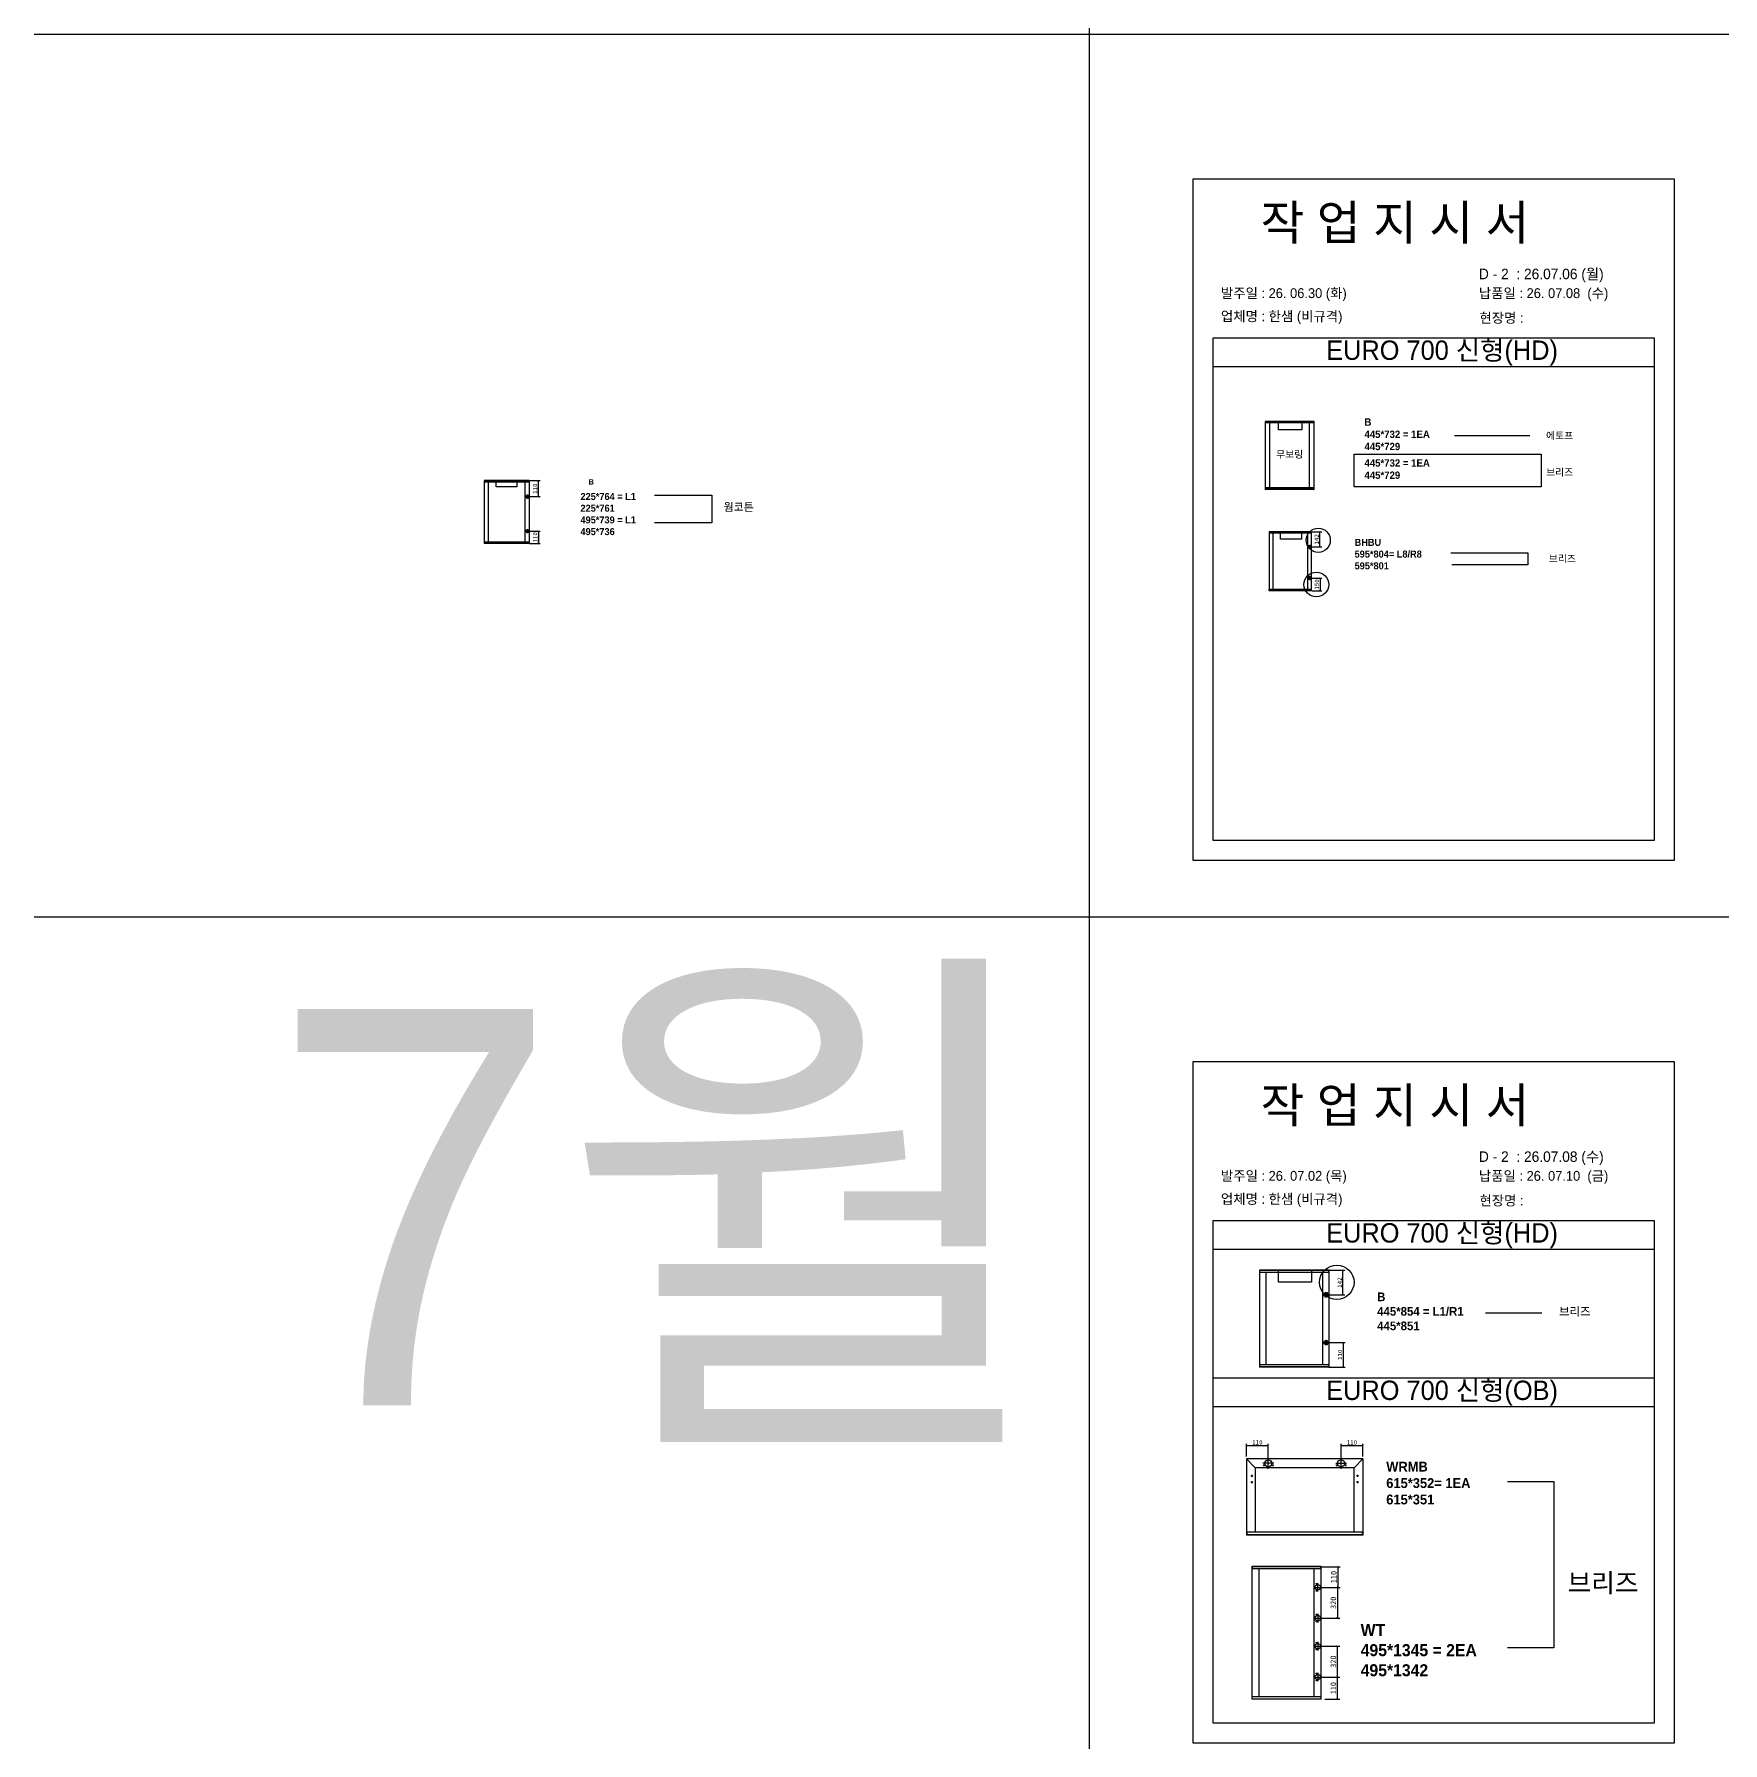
# Model space of a CAD drawing. Header units: millimetres. Extents: x -44117 to 256353, y -2095463 to 65325.
# Drawn here: x 104303 to 113899, y -1080652 to -1070943 of the extents above; entities that cross this region are included whole.
import ezdxf

# ---------------------------------------------------------------- set-up
doc = ezdxf.new("R2010")
doc.units = ezdxf.units.MM
doc.header["$LTSCALE"] = 10
doc.layers.add('Layer1', color=7, linetype='Continuous', lineweight=70)
doc.styles.add('MtX_Gulim', font='')
doc.styles.get('MtX_Gulim').set_extended_font_data('Gulim', bold=True)
doc.dimstyles.new('ISO-25', dxfattribs={"dimtxt": 2.5, "dimasz": 2.5, "dimexe": 1, "dimexo": 1, "dimtad": 1, "dimtxsty": 'Standard', "dimblk": 'ARCHTICK', "dimcen": 2.5, "dimadec": 0, "dimazin": 0, "dimtfac": 1, "dimtmove": 0, "dimatfit": 3, "dimfxl": 0, "dimarcsym": 0})

# ---------------------------------------------------------------- blocks, each defined once
blk = doc.blocks.new('_ArchTick')
at = {"color": 0, "linetype": 'ByBlock', "const_width": 0.15}
blk.add_lwpolyline([(-0.5, -0.5), (0.5, 0.5)], dxfattribs=at)
blk = doc.blocks.new('*D7156')
at = {"color": 0, "lineweight": -2}
for p, q in [((111566, -1073770.9), (111619.4, -1073770.9)), ((111609.4, -1073856), (111609.4, -1073770.9)), ((111566, -1073856), (111619.4, -1073856))]:
    blk.add_line(p, q, dxfattribs=at)
at = {"layer": 'Defpoints', "color": 0}
for p in [(111551, -1073770.9), (111609.4, -1073770.9), (111551, -1073856)]:
    blk.add_point(p, dxfattribs=at)
at = {"color": 0, "lineweight": -2, "xscale": 10, "yscale": 10, "zscale": 10}
for p, rotation in [((111609.4, -1073770.9), 90), ((111609.4, -1073856), 270)]:
    blk.add_blockref('_ArchTick', p, dxfattribs=dict(at, rotation=rotation))
at = {"color": 0, "insert": (111590.7, -1073813.5), "char_height": 25, "attachment_point": 5, "rotation": 90}
blk.add_mtext('142', dxfattribs=at)
blk = doc.blocks.new('*D7157')
at = {"color": 0, "lineweight": -2}
for p, q in [((111566, -1074033.3), (111620.3, -1074033.3)), ((111610.3, -1074033.3), (111610.3, -1074106.2)), ((111566, -1074106.2), (111620.3, -1074106.2))]:
    blk.add_line(p, q, dxfattribs=at)
at = {"layer": 'Defpoints', "color": 0}
for p in [(111551, -1074033.3), (111551, -1074106.2), (111610.3, -1074106.2)]:
    blk.add_point(p, dxfattribs=at)
at = {"color": 0, "lineweight": -2, "xscale": 10, "yscale": 10, "zscale": 10}
for p, rotation in [((111610.3, -1074033.3), 90), ((111610.3, -1074106.2), 270)]:
    blk.add_blockref('_ArchTick', p, dxfattribs=dict(at, rotation=rotation))
at = {"color": 0, "insert": (111591.6, -1074069.8), "char_height": 25, "attachment_point": 5, "rotation": 90}
blk.add_mtext('150', dxfattribs=at)
blk = doc.blocks.new('*D7158')
at = {"color": 0, "lineweight": -2}
for p, q in [((107120.8, -1073480), (107177.9, -1073480)), ((107167.9, -1073570.6), (107167.9, -1073480)), ((107120.8, -1073570.6), (107177.9, -1073570.6))]:
    blk.add_line(p, q, dxfattribs=at)
at = {"layer": 'Defpoints', "color": 0}
for p in [(107105.8, -1073480), (107167.9, -1073480), (107105.8, -1073570.6)]:
    blk.add_point(p, dxfattribs=at)
at = {"color": 0, "lineweight": -2, "xscale": 10, "yscale": 10, "zscale": 10}
for p, rotation in [((107167.9, -1073480), 90), ((107167.9, -1073570.6), 270)]:
    blk.add_blockref('_ArchTick', p, dxfattribs=dict(at, rotation=rotation))
at = {"color": 0, "insert": (107149.1, -1073525.3), "char_height": 25, "attachment_point": 5, "rotation": 90}
blk.add_mtext('110', dxfattribs=at)
blk = doc.blocks.new('*D7159')
at = {"color": 0, "lineweight": -2}
for p, q in [((107120.8, -1073767.1), (107178.9, -1073767.1)), ((107120.8, -1073836.8), (107178.9, -1073836.8)), ((107168.9, -1073767.1), (107168.9, -1073836.8))]:
    blk.add_line(p, q, dxfattribs=at)
at = {"layer": 'Defpoints', "color": 0}
for p in [(107105.8, -1073767.1), (107105.8, -1073836.8), (107168.9, -1073836.8)]:
    blk.add_point(p, dxfattribs=at)
at = {"color": 0, "lineweight": -2, "xscale": 10, "yscale": 10, "zscale": 10}
for p, rotation in [((107168.9, -1073767.1), 90), ((107168.9, -1073836.8), 270)]:
    blk.add_blockref('_ArchTick', p, dxfattribs=dict(at, rotation=rotation))
at = {"color": 0, "insert": (107150.1, -1073801.9), "char_height": 25, "attachment_point": 5, "rotation": 90}
blk.add_mtext('110', dxfattribs=at)
blk = doc.blocks.new('*D7367')
at = {"color": 0, "lineweight": -2}
for p, q in [((111659.7, -1077967.1), (111750.3, -1077967.1)), ((111740.3, -1078106.6), (111740.3, -1077967.1)), ((111659.7, -1078106.6), (111750.3, -1078106.6))]:
    blk.add_line(p, q, dxfattribs=at)
at = {"layer": 'Defpoints', "color": 0}
for p in [(111644.7, -1077967.1), (111740.3, -1077967.1), (111644.7, -1078106.6)]:
    blk.add_point(p, dxfattribs=at)
at = {"color": 0, "lineweight": -2, "xscale": 10, "yscale": 10, "zscale": 10}
for p, rotation in [((111740.3, -1077967.1), 90), ((111740.3, -1078106.6), 270)]:
    blk.add_blockref('_ArchTick', p, dxfattribs=dict(at, rotation=rotation))
at = {"color": 0, "insert": (111721.6, -1078036.9), "char_height": 25, "attachment_point": 5, "rotation": 90}
blk.add_mtext('142', dxfattribs=at)
blk = doc.blocks.new('*D7368')
at = {"color": 0, "lineweight": -2}
for p, q in [((111659.7, -1078377.9), (111751.9, -1078377.9)), ((111741.9, -1078377.9), (111741.9, -1078516.6)), ((111659.7, -1078516.6), (111751.9, -1078516.6))]:
    blk.add_line(p, q, dxfattribs=at)
at = {"layer": 'Defpoints', "color": 0}
for p in [(111644.7, -1078377.9), (111644.7, -1078516.6), (111741.9, -1078516.6)]:
    blk.add_point(p, dxfattribs=at)
at = {"color": 0, "lineweight": -2, "xscale": 10, "yscale": 10, "zscale": 10}
for p, rotation in [((111741.9, -1078377.9), 90), ((111741.9, -1078516.6), 270)]:
    blk.add_blockref('_ArchTick', p, dxfattribs=dict(at, rotation=rotation))
at = {"color": 0, "insert": (111723.1, -1078447.2), "char_height": 25, "attachment_point": 5, "rotation": 90}
blk.add_mtext('110', dxfattribs=at)
blk = doc.blocks.new('*D7369')
at = {"color": 0, "lineweight": -2}
for p, q in [((111192.2, -1079024.4), (111192.2, -1078953.5)), ((111192.2, -1078963.5), (111316, -1078963.5)), ((111316, -1079048.8), (111316, -1078953.5))]:
    blk.add_line(p, q, dxfattribs=at)
at = {"layer": 'Defpoints', "color": 0}
for p in [(111316, -1078963.5), (111192.2, -1079039.4), (111316, -1079063.8)]:
    blk.add_point(p, dxfattribs=at)
at = {"color": 0, "lineweight": -2, "xscale": 10, "yscale": 10, "zscale": 10, "rotation": 180}
blk.add_blockref('_ArchTick', (111192.2, -1078963.5), dxfattribs=at)
at = {"color": 0, "lineweight": -2, "xscale": 10, "yscale": 10, "zscale": 10}
blk.add_blockref('_ArchTick', (111316, -1078963.5), dxfattribs=at)
at = {"color": 0, "insert": (111254.1, -1078944.7), "char_height": 25, "attachment_point": 5}
blk.add_mtext('110', dxfattribs=at)
blk = doc.blocks.new('*D7370')
at = {"color": 0, "lineweight": -2}
for p, q in [((111729.7, -1079048.8), (111729.7, -1078953.5)), ((111729.7, -1078963.5), (111853.5, -1078963.5)), ((111853.5, -1079024.4), (111853.5, -1078953.5))]:
    blk.add_line(p, q, dxfattribs=at)
at = {"layer": 'Defpoints', "color": 0}
for p in [(111853.5, -1078963.5), (111729.7, -1079063.8), (111853.5, -1079039.4)]:
    blk.add_point(p, dxfattribs=at)
at = {"color": 0, "lineweight": -2, "xscale": 10, "yscale": 10, "zscale": 10, "rotation": 180}
blk.add_blockref('_ArchTick', (111729.7, -1078963.5), dxfattribs=at)
at = {"color": 0, "lineweight": -2, "xscale": 10, "yscale": 10, "zscale": 10}
blk.add_blockref('_ArchTick', (111853.5, -1078963.5), dxfattribs=at)
at = {"color": 0, "insert": (111791.6, -1078944.7), "char_height": 25, "attachment_point": 5}
blk.add_mtext('110', dxfattribs=at)
blk = doc.blocks.new('*D7371')
at = {"color": 0, "lineweight": -2}
for p, q in [((111616.9, -1079651.2), (111725.2, -1079651.2)), ((111712.2, -1079768.6), (111712.2, -1079651.2)), ((111616.9, -1079768.6), (111725.2, -1079768.6))]:
    blk.add_line(p, q, dxfattribs=at)
at = {"layer": 'Defpoints', "color": 0}
for p in [(111597.4, -1079651.2), (111712.2, -1079651.2), (111597.4, -1079768.6)]:
    blk.add_point(p, dxfattribs=at)
at = {"color": 0, "lineweight": -2, "xscale": 13, "yscale": 13, "zscale": 13}
for p, rotation in [((111712.2, -1079651.2), 90), ((111712.2, -1079768.6), 270)]:
    blk.add_blockref('_ArchTick', p, dxfattribs=dict(at, rotation=rotation))
at = {"color": 0, "insert": (111687.8, -1079709.9), "char_height": 32.5, "attachment_point": 5, "rotation": 90}
blk.add_mtext('110', dxfattribs=at)
blk = doc.blocks.new('*D7372')
at = {"color": 0, "lineweight": -2}
for p, q in [((111616.9, -1080278.1), (111722.8, -1080278.1)), ((111709.8, -1080404.8), (111709.8, -1080278.1)), ((111636.3, -1080404.8), (111722.8, -1080404.8))]:
    blk.add_line(p, q, dxfattribs=at)
at = {"layer": 'Defpoints', "color": 0}
for p in [(111597.4, -1080278.1), (111709.8, -1080278.1), (111616.8, -1080404.8)]:
    blk.add_point(p, dxfattribs=at)
at = {"color": 0, "lineweight": -2, "xscale": 13, "yscale": 13, "zscale": 13}
for p, rotation in [((111709.8, -1080278.1), 90), ((111709.8, -1080404.8), 270)]:
    blk.add_blockref('_ArchTick', p, dxfattribs=dict(at, rotation=rotation))
at = {"color": 0, "insert": (111685.4, -1080341.5), "char_height": 32.5, "attachment_point": 5, "rotation": 90}
blk.add_mtext('110', dxfattribs=at)
blk = doc.blocks.new('*D7373')
at = {"color": 0, "lineweight": -2}
for p, q in [((111616.9, -1080103), (111722.8, -1080103)), ((111709.8, -1080278.1), (111709.8, -1080103)), ((111616.9, -1080278.1), (111722.8, -1080278.1))]:
    blk.add_line(p, q, dxfattribs=at)
at = {"layer": 'Defpoints', "color": 0}
for p in [(111597.4, -1080103), (111709.8, -1080103), (111597.4, -1080278.1)]:
    blk.add_point(p, dxfattribs=at)
at = {"color": 0, "lineweight": -2, "xscale": 13, "yscale": 13, "zscale": 13}
for p, rotation in [((111709.8, -1080103), 90), ((111709.8, -1080278.1), 270)]:
    blk.add_blockref('_ArchTick', p, dxfattribs=dict(at, rotation=rotation))
at = {"color": 0, "insert": (111685.4, -1080190.6), "char_height": 32.5, "attachment_point": 5, "rotation": 90}
blk.add_mtext('320', dxfattribs=at)
blk = doc.blocks.new('*D7374')
at = {"color": 0, "lineweight": -2}
for p, q in [((111616.9, -1079768.6), (111722.8, -1079768.6)), ((111709.8, -1079768.6), (111709.8, -1079943.8)), ((111616.9, -1079943.8), (111722.8, -1079943.8))]:
    blk.add_line(p, q, dxfattribs=at)
at = {"layer": 'Defpoints', "color": 0}
for p in [(111597.4, -1079768.6), (111597.4, -1079943.8), (111709.8, -1079943.8)]:
    blk.add_point(p, dxfattribs=at)
at = {"color": 0, "lineweight": -2, "xscale": 13, "yscale": 13, "zscale": 13}
for p, rotation in [((111709.8, -1079768.6), 90), ((111709.8, -1079943.8), 270)]:
    blk.add_blockref('_ArchTick', p, dxfattribs=dict(at, rotation=rotation))
at = {"color": 0, "insert": (111685.4, -1079856.2), "char_height": 32.5, "attachment_point": 5, "rotation": 90}
blk.add_mtext('320', dxfattribs=at)

msp = doc.modelspace()

# ---------------------------------------------------------------- linework, layer by layer
at = {"color": 1}
for p, q in [((104302.82932, -1070942.87556), (196571.97618, -1070942.87556)), ((104302.82932, -1070942.87556), (196571.97618, -1070942.87556)), ((104302.82932, -1070942.87556), (196571.97618, -1070942.87556)), ((104302.82932, -1070942.87556), (196571.97618, -1070942.87556)), ((104302.82932, -1070942.87556), (196571.97618, -1070942.87556)), ((104302.82932, -1070942.87556), (196571.97618, -1070942.87556)), ((104302.82932, -1070942.87556), (196571.97618, -1070942.87556)), ((104302.82932, -1070942.87556), (196571.97618, -1070942.87556)), ((104302.82932, -1070942.87556), (196571.97618, -1070942.87556)), ((104302.82932, -1070942.87556), (196571.97618, -1070942.87556)), ((104302.82932, -1075958.74125), (196571.97618, -1075958.74125)), ((104302.82932, -1075958.74125), (196571.97618, -1075958.74125)), ((104302.82932, -1075958.74125), (196571.97618, -1075958.74125)), ((104302.82932, -1075958.74125), (196571.97618, -1075958.74125)), ((104302.82932, -1075958.74125), (196571.97618, -1075958.74125)), ((104302.82932, -1075958.74125), (196571.97618, -1075958.74125)), ((104302.82932, -1075958.74125), (196571.97618, -1075958.74125)), ((104302.82932, -1075958.74125), (196571.97618, -1075958.74125)), ((104302.82932, -1075958.74125), (196571.97618, -1075958.74125)), ((104302.82932, -1075958.74125), (196571.97618, -1075958.74125))]:
    msp.add_line(p, q, dxfattribs=at)
for p, q in [((113509.93862, -1072670.43566), (111001.55496, -1072670.43566)), ((113509.93862, -1072833.31771), (111001.55496, -1072833.31771)), ((111297.89449, -1073143.91406), (111297.89449, -1073529.26433)), ((111575.73226, -1073144.41307), (111297.89449, -1073144.41307)), ((111575.73226, -1073151.95374), (111297.89449, -1073151.95374)), ((111575.45503, -1073143.63683), (111298.17172, -1073143.63683)), ((111322.568, -1073151.39928), (111322.568, -1073521.22466)), ((111550.78153, -1073521.22466), (111550.78153, -1073151.95374)), ((111574.34611, -1073151.95374), (111574.34611, -1073143.63683)), ((111575.73226, -1073529.26433), (111575.73226, -1073143.91406)), ((106860, -1073480.2563), (106860, -1073836.51268)), ((107116.86105, -1073480.71764), (106860, -1073480.71764)), ((107116.86105, -1073487.68899), (106860, -1073487.68899)), ((107116.60475, -1073480), (106860.2563, -1073480)), ((106882.81066, -1073487.17639), (106882.81066, -1073829.08)), ((107093.79409, -1073829.08), (107093.79409, -1073487.68899)), ((107115.57955, -1073487.68899), (107115.57955, -1073480)), ((107116.86105, -1073836.51268), (107116.86105, -1073480.2563)), ((111575.73226, -1073521.22466), (111297.89449, -1073521.22466)), ((111575.73226, -1073528.76533), (111297.89449, -1073528.76533)), ((111575.45503, -1073529.54157), (111298.17172, -1073529.54157)), ((111299.28065, -1073529.54157), (111299.28065, -1073521.22466)), ((111574.34611, -1073521.22466), (111574.34611, -1073529.54157)), ((107116.86105, -1073829.08), (106860, -1073829.08)), ((107116.86105, -1073836.05135), (106860, -1073836.05135)), ((107116.60475, -1073836.76898), (106860.2563, -1073836.76898)), ((106861.2815, -1073836.76898), (106861.2815, -1073829.08)), ((107115.57955, -1073829.08), (107115.57955, -1073836.76898)), ((111320, -1073771.11391), (111320, -1074105.97875)), ((111561.43774, -1073771.54755), (111320, -1073771.54755)), ((111561.43774, -1073778.1003), (111320, -1073778.1003)), ((111561.19683, -1073770.873), (111320.24091, -1073770.873)), ((111341.44099, -1073777.61848), (111341.44099, -1074098.99237)), ((111539.75584, -1074098.99237), (111539.75584, -1073778.1003)), ((111560.23319, -1073778.1003), (111560.23319, -1073770.873)), ((111561.43774, -1074105.97875), (111561.43774, -1073771.11391)), ((111561.43774, -1074098.99237), (111320, -1074098.99237)), ((111561.43774, -1074105.54512), (111320, -1074105.54512)), ((111561.19683, -1074106.21966), (111320.24091, -1074106.21966)), ((111321.20455, -1074106.21966), (111321.20455, -1074098.99237)), ((111560.23319, -1074098.99237), (111560.23319, -1074106.21966)), ((113509.93862, -1077686.30134), (111001.55496, -1077686.30134)), ((113509.93862, -1077849.1834), (111001.55496, -1077849.1834)), ((111266.13907, -1077967.48854), (111266.13907, -1078516.15843)), ((111661.73037, -1077968.19905), (111266.13907, -1077968.19905)), ((111661.73037, -1077978.93561), (111266.13907, -1077978.93561)), ((111661.33565, -1077967.09382), (111266.53379, -1077967.09382)), ((111301.26973, -1077978.14616), (111301.26973, -1078504.71138)), ((111626.20499, -1078504.71138), (111626.20499, -1077978.93561)), ((111659.75674, -1077978.93561), (111659.75674, -1077967.09382)), ((111661.73037, -1078516.15843), (111661.73037, -1077967.48854)), ((113509.93862, -1078580.7544), (111001.55496, -1078580.7544)), ((111661.73037, -1078504.71138), (111266.13907, -1078504.71138)), ((111661.73037, -1078515.44794), (111266.13907, -1078515.44794)), ((111661.33565, -1078516.55317), (111266.53379, -1078516.55317)), ((111268.1127, -1078516.55317), (111268.1127, -1078504.71138)), ((111659.75674, -1078504.71138), (111659.75674, -1078516.55317)), ((113509.93862, -1078743.63646), (111001.55496, -1078743.63646)), ((111191.6193, -1079039.41604), (111191.6193, -1079469.98646)), ((111242.1744, -1079089.97114), (111191.78568, -1079039.01438)), ((111853.5495, -1079038.84801), (111192.18734, -1079038.84801)), ((111347.00258, -1079063.84154), (111285.03532, -1079063.84154)), ((111295.00166, -1079075.20224), (111285.9131, -1079075.20224)), ((111290.45738, -1079070.65796), (111290.45738, -1079079.74652)), ((111316.01894, -1079094.82517), (111316.01894, -1079032.85791)), ((111346.12479, -1079075.20224), (111337.03624, -1079075.20224)), ((111341.58051, -1079070.65796), (111341.58051, -1079079.74652)), ((111698.73428, -1079063.84154), (111760.70153, -1079063.84154)), ((111708.70063, -1079075.20224), (111699.61207, -1079075.20224)), ((111704.15635, -1079070.65796), (111704.15635, -1079079.74652)), ((111729.71791, -1079094.82517), (111729.71791, -1079032.85791)), ((111759.82376, -1079075.20224), (111750.73521, -1079075.20224)), ((111755.27949, -1079070.65796), (111755.27949, -1079079.74652)), ((111803.56244, -1079089.97114), (111853.95116, -1079039.01438)), ((111854.11754, -1079469.98646), (111854.11754, -1079039.41604)), ((111217.18088, -1079134.27786), (111228.54158, -1079134.27786)), ((111217.18088, -1079170.63209), (111228.54158, -1079170.63209)), ((111222.86123, -1079128.59751), (111222.86123, -1079139.95821)), ((111222.86123, -1079164.95174), (111222.86123, -1079176.31244)), ((111242.1744, -1079089.97114), (111242.1744, -1079454.64952)), ((111803.56244, -1079089.97114), (111242.1744, -1079089.97114)), ((111803.56244, -1079453.51345), (111803.56244, -1079089.97114)), ((111828.55598, -1079134.27786), (111817.19528, -1079134.27786)), ((111828.55598, -1079170.63209), (111817.19528, -1079170.63209)), ((111822.87563, -1079128.59751), (111822.87563, -1079139.95821)), ((111822.87563, -1079164.95174), (111822.87563, -1079176.31244)), ((111191.6193, -1079453.51345), (111854.11754, -1079453.51345)), ((111191.6193, -1079468.964), (111853.5495, -1079468.964)), ((111192.18734, -1079470.55449), (111853.5495, -1079470.55449)), ((111194.45948, -1079453.51345), (111194.45948, -1079470.55449)), ((111851.27736, -1079470.55449), (111851.27736, -1079453.51345)), ((111222.30404, -1079650.44221), (111222.30404, -1080404.47767)), ((111616.91775, -1079651.2403), (111222.30404, -1079651.2403)), ((111616.91775, -1079663.30041), (111222.30404, -1079663.30041)), ((111616.47436, -1079649.99882), (111222.74742, -1079649.99882)), ((111224.52097, -1079649.99882), (111224.52097, -1079663.30041)), ((111261.76541, -1079662.41363), (111261.76541, -1080391.61948)), ((111577.01299, -1080391.61948), (111577.01299, -1079663.30041)), ((111614.70082, -1079663.30041), (111614.70082, -1079649.99882)), ((111616.91775, -1080404.47767), (111616.91775, -1079650.44221)), ((111592.97489, -1079748.68744), (111585.88071, -1079748.68744)), ((111589.4278, -1079745.14035), (111589.4278, -1079752.23453)), ((111597.40876, -1079792.82446), (111597.40876, -1079744.4552)), ((111573.22412, -1079768.63982), (111621.59339, -1079768.63982)), ((111592.97489, -1079788.5922), (111585.88071, -1079788.5922)), ((111589.4278, -1079785.04511), (111589.4278, -1079792.13929)), ((111573.22412, -1079943.77738), (111621.59339, -1079943.77738)), ((111592.97489, -1079923.82498), (111585.88071, -1079923.82498)), ((111589.4278, -1079920.2779), (111589.4278, -1079927.37207)), ((111597.40876, -1079919.59274), (111597.40876, -1079967.962)), ((111592.97489, -1079963.72974), (111585.88071, -1079963.72974)), ((111589.4278, -1079960.18265), (111589.4278, -1079967.27683)), ((111573.22412, -1080102.98539), (111621.59339, -1080102.98539)), ((111592.97489, -1080083.033), (111585.88071, -1080083.033)), ((111592.97489, -1080122.93775), (111585.88071, -1080122.93775)), ((111589.4278, -1080079.48591), (111589.4278, -1080086.58009)), ((111589.4278, -1080119.39066), (111589.4278, -1080126.48484)), ((111597.40876, -1080078.80075), (111597.40876, -1080127.17002)), ((111573.22412, -1080278.12292), (111621.59339, -1080278.12292)), ((111592.97489, -1080258.17052), (111585.88071, -1080258.17052)), ((111592.97489, -1080298.07528), (111585.88071, -1080298.07528)), ((111589.4278, -1080254.62343), (111589.4278, -1080261.71761)), ((111589.4278, -1080294.52819), (111589.4278, -1080301.62237)), ((111597.40876, -1080253.93828), (111597.40876, -1080302.30755)), ((111616.91775, -1080391.61948), (111222.30404, -1080391.61948)), ((111616.91775, -1080403.67959), (111222.30404, -1080403.67959)), ((111616.47436, -1080404.92107), (111222.74742, -1080404.92107)), ((111224.52097, -1080404.92107), (111224.52097, -1080391.61948)), ((111614.70082, -1080391.61948), (111614.70082, -1080404.92107))]:
    msp.add_line(p, q)
for p in [(110300.49669, 21924.9366), (110300.49669, 14161.07811), (110300.49669, 18584.38997), (110300.49669, 10820.53148), (110300.49669, 18627.87121), (110300.49669, 10864.01272), (110300.49669, 15287.32457), (110300.49669, 7523.46608), (110300.49669, 3746.75115), (110300.49669, 21924.9366), (110300.49669, 14161.07811), (110300.49669, 18584.38997), (110300.49669, 10820.53148), (110300.49669, 18627.87121), (110300.49669, 10864.01272), (110300.49669, 15287.32457), (110300.49669, 7523.46608), (110300.49669, 3746.75115), (110300.49669, 21924.9366), (110300.49669, 14161.07811), (110300.49669, 18584.38997), (110300.49669, 10820.53148), (110300.49669, 18627.87121), (110300.49669, 10864.01272), (110300.49669, 15287.32457), (110300.49669, 7523.46608), (110300.49669, 3746.75115), (110300.49669, 21924.9366), (110300.49669, 14161.07811), (110300.49669, 18584.38997), (110300.49669, 10820.53148), (110300.49669, 18627.87121), (110300.49669, 10864.01272), (110300.49669, 15287.32457), (110300.49669, 7523.46608), (110300.49669, 3746.75115), (110300.49669, 21924.9366), (110300.49669, 14161.07811), (110300.49669, 18584.38997), (110300.49669, 10820.53148), (110300.49669, 18627.87121), (110300.49669, 10864.01272), (110300.49669, 15287.32457), (110300.49669, 7523.46608), (110300.49669, 3746.75115), (110300.49669, 21924.9366), (110300.49669, 14161.07811), (110300.49669, 18584.38997), (110300.49669, 10820.53148), (110300.49669, 18627.87121), (110300.49669, 10864.01272), (110300.49669, 15287.32457), (110300.49669, 7523.46608), (110300.49669, 3746.75115), (110300.49669, 21924.9366), (110300.49669, 14161.07811), (110300.49669, 18584.38997), (110300.49669, 10820.53148), (110300.49669, 18627.87121), (110300.49669, 10864.01272), (110300.49669, 15287.32457), (110300.49669, 7523.46608), (110300.49669, 3746.75115), (110300.49669, 21924.9366), (110300.49669, 14161.07811), (110300.49669, 18584.38997), (110300.49669, 10820.53148), (110300.49669, 18627.87121), (110300.49669, 10864.01272), (110300.49669, 15287.32457), (110300.49669, 7523.46608), (110300.49669, 3746.75115), (110300.49669, 21924.9366), (110300.49669, 14161.07811), (110300.49669, 18584.38997), (110300.49669, 10820.53148), (110300.49669, 18627.87121), (110300.49669, 10864.01272), (110300.49669, 15287.32457), (110300.49669, 7523.46608), (110300.49669, 3746.75115), (110300.49669, 21924.9366), (110300.49669, 14161.07811), (110300.49669, 18584.38997), (110300.49669, 10820.53148), (110300.49669, 18627.87121), (110300.49669, 10864.01272), (110300.49669, 15287.32457), (110300.49669, 7523.46608), (110300.49669, 3746.75115), (110300.49669, 12702.87182), (110300.49669, 4939.01333), (110300.49669, 9362.32519), (110300.49669, 1598.4667), (110300.49669, 9405.80642), (110300.49669, 1641.94794), (110300.49669, 6065.25979), (110300.49669, -1698.5987), (110300.49669, -5475.31363), (110300.49669, 12702.87182), (110300.49669, 4939.01333), (110300.49669, 9362.32519), (110300.49669, 1598.4667), (110300.49669, 9405.80642), (110300.49669, 1641.94794), (110300.49669, 6065.25979), (110300.49669, -1698.5987), (110300.49669, -5475.31363), (110300.49669, 12702.87182), (110300.49669, 4939.01333), (110300.49669, 9362.32519), (110300.49669, 1598.4667), (110300.49669, 9405.80642), (110300.49669, 1641.94794), (110300.49669, 6065.25979), (110300.49669, -1698.5987), (110300.49669, -5475.31363), (110300.49669, 12702.87182), (110300.49669, 4939.01333), (110300.49669, 9362.32519), (110300.49669, 1598.4667), (110300.49669, 9405.80642), (110300.49669, 1641.94794), (110300.49669, 6065.25979), (110300.49669, -1698.5987), (110300.49669, -5475.31363), (110300.49669, 12702.87182), (110300.49669, 4939.01333), (110300.49669, 9362.32519), (110300.49669, 1598.4667), (110300.49669, 9405.80642), (110300.49669, 1641.94794), (110300.49669, 6065.25979), (110300.49669, -1698.5987), (110300.49669, -5475.31363)]:
    msp.add_xline(p, (0, 1), dxfattribs=at)
for points in [[(110887.53752, -1075636.24145), (113623.95606, -1075636.24145), (113623.95606, -1071766.1638), (110887.53752, -1071766.1638)], [(111804.65131, -1073330.16108), (112866.90456, -1073330.16108), (112866.90456, -1073514.77729), (111804.65131, -1073514.77729)], [(110887.53752, -1080652.10713), (113623.95606, -1080652.10713), (113623.95606, -1076782.02949), (110887.53752, -1076782.02949)]]:
    msp.add_lwpolyline(points, close=True)
for points in [[(111001.55496, -1072670.43566), (111001.55496, -1075522.22401), (113509.93862, -1075522.22401), (113509.93862, -1072670.43566)], [(111505.66308, -1073143.63683), (111505.66308, -1073191.20822), (111373.35274, -1073191.20822), (111373.35274, -1073143.63683)], [(112374.7436, -1073223.80039), (112802.37064, -1073223.80039)], [(107045.7357, -1073480), (107045.7357, -1073514.44034), (106927.90082, -1073514.44034), (106927.90082, -1073480)], [(107827.13371, -1073562.87266), (108153.92911, -1073562.87266), (108153.92911, -1073719.28755), (107827.13371, -1073719.28755)], [(111505.33718, -1073770.873), (111505.33718, -1073813.06656), (111386.17985, -1073813.06656), (111386.17985, -1073770.873)], [(112353.3927, -1073890), (112790, -1073890), (112790, -1073958.13788), (112359.17909, -1073958.13788)], [(111001.55496, -1077686.30134), (111001.55496, -1080538.0897), (113509.93862, -1080538.0897), (113509.93862, -1077686.30134)], [(111561.96439, -1077967.09382), (111561.96439, -1078034.82697), (111373.57811, -1078034.82697), (111373.57811, -1077967.09382)], [(112549.49263, -1078209.17596), (112870.828, -1078209.17596)], [(112676.04575, -1079166.31762), (112938.11369, -1079166.31762), (112938.11369, -1080111.73823), (112676.04575, -1080111.73823)]]:
    msp.add_lwpolyline(points)
for centre, radius in [((111600.00875, -1073818.87613), 68.40353), ((111588.91629, -1074070.30532), 70.25228), ((111705.27846, -1078035.13932), 97.73458)]:
    msp.add_circle(centre, radius, dxfattribs=at)
for centre, radius in [((111290.45738, -1079075.20224), 1.81771), ((111316.01894, -1079063.84154), 19.88122), ((111341.58051, -1079075.20224), 1.81771), ((111704.15635, -1079075.20224), 1.81771), ((111729.71791, -1079063.84154), 19.88122), ((111755.27949, -1079075.20224), 1.81771), ((111222.86123, -1079134.27786), 1.7041), ((111222.86123, -1079170.63209), 1.7041), ((111822.87563, -1079134.27786), 1.7041), ((111822.87563, -1079170.63209), 1.7041), ((111597.40876, -1079768.63982), 15.51852), ((111589.4278, -1079748.68744), 1.41884), ((111589.4278, -1079788.5922), 1.41884), ((111597.40876, -1079943.77738), 15.51852), ((111589.4278, -1079923.82498), 1.41884), ((111589.4278, -1079963.72974), 1.41884), ((111597.40876, -1080102.98539), 15.51852), ((111589.4278, -1080083.033), 1.41884), ((111589.4278, -1080122.93775), 1.41884), ((111597.40876, -1080278.12292), 15.51852), ((111589.4278, -1080258.17052), 1.41884), ((111589.4278, -1080298.07528), 1.41884)]:
    msp.add_circle(centre, radius)
for centre, radius, start, end in [((111575.45503, -1073143.91406), 0.27723, 0, 90), ((107116.60475, -1073480.2563), 0.2563, 0, 90), ((111298.17172, -1073529.26434), 0.27723, 180, 270), ((111575.45503, -1073529.26434), 0.27723, 270, 0), ((106860.2563, -1073836.51268), 0.2563, 180, 270), ((107116.60475, -1073836.51268), 0.2563, 270, 0), ((111561.19683, -1073771.11391), 0.24091, 0, 90), ((111320.24091, -1074105.97875), 0.24091, 180, 270), ((111561.19683, -1074105.97875), 0.24091, 270, 0), ((111661.33565, -1077967.48854), 0.39473, 0, 90), ((111266.53379, -1078516.15845), 0.39473, 180, 270), ((111661.33565, -1078516.15845), 0.39473, 270, 0), ((111192.18734, -1079039.41604), 0.56803, 90, 180), ((111853.5495, -1079039.41604), 0.56803, 0, 90), ((111192.18734, -1079469.98646), 0.56803, 180, 270), ((111853.5495, -1079469.98646), 0.56803, 270, 0), ((111222.74742, -1079650.44221), 0.44339, 90, 180), ((111616.47436, -1079650.44221), 0.44339, 0, 90), ((111222.74742, -1080404.47768), 0.44339, 180, 270), ((111616.47436, -1080404.47768), 0.44339, 270, 0)]:
    msp.add_arc(centre, radius, start, end)
at = {"layer": 'Layer1'}
for p, q in [((107105.77596, -1073561.14931), (107105.77596, -1073580.04174)), ((107105.77596, -1073776.51967), (107105.77596, -1073757.62725)), ((111551.01825, -1073847.14967), (111551.01825, -1073864.90769)), ((111551.01825, -1074042.19306), (111551.01825, -1074024.43504)), ((111644.65823, -1078092.07175), (111644.65823, -1078121.16794)), ((111644.65823, -1078392.44838), (111644.65823, -1078363.35219))]:
    msp.add_line(p, q, dxfattribs=at)
for points in [[(107115.22217, -1073570.59552), (107096.32974, -1073570.59552)], [(107115.22217, -1073767.07346), (107096.32974, -1073767.07346)], [(111559.89726, -1073856.02868), (111542.13924, -1073856.02868)], [(111559.89726, -1074033.31405), (111542.13924, -1074033.31405)], [(111659.20633, -1078106.61984), (111630.11014, -1078106.61984)], [(111659.20633, -1078377.90029), (111630.11014, -1078377.90029)]]:
    msp.add_lwpolyline(points, close=True, dxfattribs=at)
for centre, radius in [((107105.77596, -1073570.59552), 6.29747), ((107105.77596, -1073767.07346), 6.29747), ((111551.01825, -1073856.02868), 5.91934), ((111551.01825, -1074033.31405), 5.91934), ((111644.65823, -1078106.61984), 9.69873), ((111644.65823, -1078377.90029), 9.69873)]:
    msp.add_circle(centre, radius, dxfattribs=at)

# ---------------------------------------------------------------- texts
at = {"linetype": 'Continuous', "style": 'MtX_Gulim'}
msp.add_text('B', height=30.31593, dxfattribs=at).set_placement((107453.41824, -1073502.38796))
at = {"attachment_point": 1}
for s, width, gutter_width, heights, insert, char_height in [('{\\fGulim|b0|i0|c129|p50;작 업 지 시 서}', 4666.4485321, 17.63682, [-219.88959], (111272.24557, -1071914.48373), 197.5323919), ('\\pt11;{\\fGulim|b0|i0|c129|p50;발주일 : 26. 06.30 (화)}', 5387.0305146, 20.36026, [56.20102], (111046.50593, -1072386.55375), 55.8685452), ('{\\fGulim|b0|i0|c129|p50;납품일 : 26. 07.08  (수)}', 5387.0305146, 20.36026, [57.15569], (112512.40857, -1072386.55375), 55.8685452), ('{\\fGulim|b0|i0|c129|p50;업체명 : 한샘 (비규격)}', 5387.0305146, 20.36026, [58.82126], (111046.50593, -1072517.92819), 55.8685452), ('{\\fGulim|b0|i0|c129|p50;현장명 :  }', 5350.1178156, 20.22075, [61.9135], (112516.3066, -1072527.2976), 55.485726), ('{\\fGulim|b0|i0|c129|p50;EURO 700 신형(HD)}', 2601.342149, 9.83176, [-138.56106], (111645.02026, -1072683.4608), 110.1157193), ('{\\f굴림|b1|i0|c129|p50;B\\P445*732 = 1EA\\P\\C1;445*729}', 12604.7778903, 162.10861, [-181.90351], (111862.43794, -1073125.9798), 41.6850715), ('{\\f굴림|b1|i0|c129|p50;에토프}', 12072.7918459, 155.2668, [-44.41475], (112894.45864, -1073204.05595), 39.9257485), ('{\\f굴림|b1|i0|c129|p50;무보링}', 12072.7918459, 155.2668, [-44.46757], (111360.18317, -1073310.29934), 39.9257485), ('{\\f굴림|b1|i0|c129|p50;445*732 = 1EA\\P\\C1;445*729}', 12604.7778903, 162.10861, [-112.42839], (111862.43794, -1073358.53465), 41.6850715), ('{\\f굴림|b1|i0|c129|p50;브리즈}', 12072.7918459, 155.2668, [-44.36194], (112894.45864, -1073412.01863), 39.9257485), ('{\\f굴림|b1|i0|c129|p50;225*764 = L1\\P\\C1;225*761\\P\\C256;495*739 = L1\\P\\C1;495*736}', 12072.7918459, 155.2668, [-240.98041], (107407.22102, -1073549.86856), 39.9257485), ('{\\f굴림|b1|i0|c129|p50;웜코튼}', 13746.5878503, 176.7933, [-49.06916], (108220.80957, -1073607.4142), 45.4611341), ('{\\f굴림|b1|i0|c129|p50;BHBU\\P595*804= L8/R8\\P\\C1;595*801}', 12072.7918459, 155.2668, [-177.87027], (111806.36474, -1073810.65167), 39.9257485), ('{\\f굴림|b1|i0|c129|p50;브리즈}', 12072.7918459, 155.2668, [-44.36194], (112910, -1073902.99978), 39.9257485), ('{\\fGulim|b0|i0|c129|p50;\\C40;\\c3266552;7월}', 53188.6434497, 201.02623, [-2473.34539], (105648.33187, -1076482.03281), 2251.4938053), ('{\\fGulim|b0|i0|c129|p50;작 업 지 시 서}', 4666.4485321, 17.63682, [-219.88959], (111272.24557, -1076930.34942), 197.5323919), ('\\pt11;{\\fGulim|b0|i0|c129|p50;발주일 : 26. 07.02 (목)}', 5387.0305146, 20.36026, [56.20102], (111046.50593, -1077402.41944), 55.8685452), ('{\\fGulim|b0|i0|c129|p50;납품일 : 26. 07.10  (금)}', 5387.0305146, 20.36026, [57.15569], (112512.40857, -1077402.41944), 55.8685452), ('{\\fGulim|b0|i0|c129|p50;업체명 : 한샘 (비규격)}', 5387.0305146, 20.36026, [58.82126], (111046.50593, -1077533.79388), 55.8685452), ('{\\fGulim|b0|i0|c129|p50;현장명 :  }', 5350.1178156, 20.22075, [61.9135], (112516.3066, -1077543.16329), 55.485726), ('{\\fGulim|b0|i0|c129|p50;EURO 700 신형(HD)}', 2601.342149, 9.83176, [-138.56106], (111645.02026, -1077699.32649), 110.1157193), ('{\\f굴림|b1|i0|c129|p50;B\\P445*854 = L1/R1\\P\\C1;445*851}', 14956.403488, 192.3526, [-220.28953], (111934.79733, -1078093.10535), 49.4620972), ('{\\f굴림|b1|i0|c129|p50;브리즈}', 14325.1668253, 184.23434, [-52.63838], (112968.65834, -1078177.82318), 47.3745439), ('{\\fGulim|b0|i0|c129|p50;EURO 700 신형(OB)}', 2601.342149, 9.83176, [-138.56106], (111645.02026, -1078593.77955), 110.1157193), ('{\\f굴림|b1|i0|c129|p50;WRMB\\P615*352= 1EA\\P\\C1;615*351}', 16923.5393316, 217.65171, [-244.451], (111986.25889, -1079054.8327), 55.9675826), ('{\\f굴림|b1|i0|c129|p50;브리즈}', 32367.4894951, 416.27459, [-118.9356], (113016.64696, -1079689.61829), 107.0420381), ('{\\f굴림|b1|i0|c129|p50;WT\\P495*1345 = 2EA\\P\\C1;495*1342}', 20707.8523171, 266.32133, [-299.11327], (111840.83436, -1079977.11254), 68.4826272)]:
    msp.add_mtext_dynamic_manual_height_columns(s, width=width, gutter_width=gutter_width, heights=heights, dxfattribs=dict(at, insert=insert, char_height=char_height))
at = {"color": 1, "char_height": 59.7264419, "attachment_point": 1}
for s, insert in [('{\\fGulim|b0|i0|c129|p50;D - 2  : 26.07.06 (월)}', (112512.72303, -1072275.49489)), ('{\\fGulim|b0|i0|c129|p50;D - 2  : 26.07.08 (수)}', (112512.72303, -1077291.36057))]:
    msp.add_mtext_dynamic_manual_height_columns(s, width=5759.0217184, gutter_width=21.7662, heights=[61.10247], dxfattribs=dict(at, insert=insert))

# ---------------------------------------------------------------- dimensions: what is measured, and where the dimension line sits
for base, p1, p2, text, override, picture, middle in [((107167.89529, -1073480), (107105.77596, -1073570.59552), (107105.77596, -1073480), '110', {"dimscale": 10, "dimasz": 1, "dimexo": 1.5, "dimtxsty": 'Standard'}, '*D7158', (107149.14529, -1073525.29776)), ((107168.88884, -1073836.76898), (107105.77596, -1073767.07346), (107105.77596, -1073836.76898), '110', {"dimscale": 10, "dimasz": 1, "dimexo": 1.5, "dimtxsty": 'Standard'}, '*D7159', (107150.13884, -1073801.92122)), ((111609.40761, -1073770.873), (111551.01825, -1073856.02868), (111551.01825, -1073770.873), '142', {"dimscale": 10, "dimasz": 1, "dimexo": 1.5, "dimtxsty": 'Standard'}, '*D7156', (111590.65761, -1073813.45084)), ((111610.3415, -1074106.21966), (111551.01825, -1074033.31405), (111551.01825, -1074106.21966), '150', {"dimscale": 10, "dimasz": 1, "dimexo": 1.5, "dimtxsty": 'Standard'}, '*D7157', (111591.5915, -1074069.76686)), ((111740.32813, -1077967.09382), (111644.65823, -1078106.61984), (111644.65823, -1077967.09382), '142', {"dimscale": 10, "dimasz": 1, "dimexo": 1.5, "dimtxsty": 'Standard'}, '*D7367', (111721.57813, -1078036.85683)), ((111741.85829, -1078516.55317), (111644.65823, -1078377.90029), (111644.65823, -1078516.55317), '110', {"dimscale": 10, "dimasz": 1, "dimexo": 1.5, "dimtxsty": 'Standard'}, '*D7368', (111723.10829, -1078447.22673)), ((111709.79612, -1079943.77737), (111597.40876, -1079768.63982), (111597.40876, -1079943.77737), '320', {"dimscale": 13, "dimasz": 1, "dimexo": 1.5}, '*D7374', (111685.42112, -1079856.2086)), ((111709.79612, -1080102.98539), (111597.40876, -1080278.12292), (111597.40876, -1080102.98539), '320', {"dimscale": 13, "dimasz": 1, "dimexo": 1.5}, '*D7373', (111685.42112, -1080190.55415)), ((111709.79612, -1080278.12292), (111616.78788, -1080404.7912), (111597.40876, -1080278.12292), '110', {"dimscale": 13, "dimasz": 1, "dimexo": 1.5}, '*D7372', (111685.42112, -1080341.45706))]:
    dim = msp.add_linear_dim(base=base, p1=p1, p2=p2, angle=90, text=text, dimstyle='ISO-25', override=override)
    dim.commit()
    dim.dimension.update_dxf_attribs({"geometry": picture, "text_midpoint": middle})
for base, p1, p2, picture, middle in [((111316.01895, -1078963.45043), (111192.18734, -1079039.41604), (111316.01895, -1079063.84154), '*D7369', (111254.10314, -1078944.70043)), ((111853.5495, -1078963.45043), (111729.71791, -1079063.84154), (111853.5495, -1079039.41604), '*D7370', (111791.6337, -1078944.70043))]:
    dim = msp.add_linear_dim(base=base, p1=p1, p2=p2, text='110', dimstyle='ISO-25', override={"dimscale": 10, "dimasz": 1, "dimexo": 1.5, "dimtxsty": 'Standard'})
    dim.commit()
    dim.dimension.update_dxf_attribs({"geometry": picture, "text_midpoint": middle})
dim = msp.add_linear_dim(base=(111712.18151, -1079651.2403), p1=(111597.40876, -1079768.63982), p2=(111597.40876, -1079651.2403), angle=90, text='110', dimstyle='ISO-25', override={"dimscale": 13, "dimasz": 1, "dimexo": 1.5})
dim.commit()
dim.dimension.update_dxf_attribs({"geometry": '*D7371', "text_midpoint": (111712.18151, -1079709.94006), "dimtype": 160})

doc.saveas('drawing.dxf')
